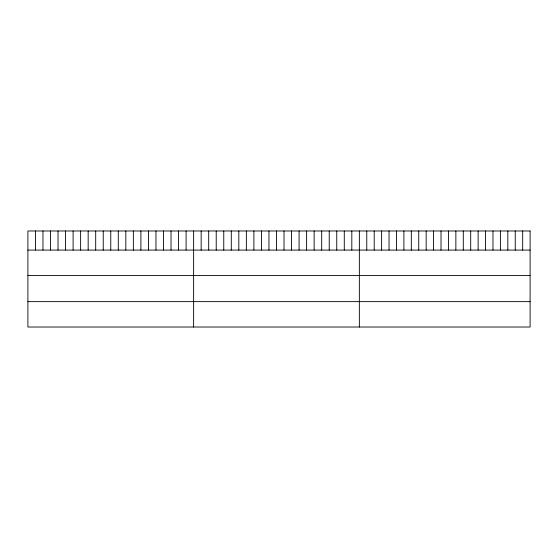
<?xml version="1.0" encoding="UTF-8"?>
<svg xmlns="http://www.w3.org/2000/svg" width="558" height="558" viewBox="0 0 558 558"><rect width="100%" height="100%" fill="white"/><g stroke="black" fill="none" stroke-linecap="round" stroke-linejoin="round"><path stroke-width="0.84" d="M27.9 250.082L530.1 250.082M27.9 275.471L530.1 275.471M27.9 301.634L530.1 301.634M522.679 230.977L522.679 250.082M515.25 230.977L515.25 250.082M507.829 230.977L507.829 250.082M500.407 230.977L500.407 250.082M492.979 230.977L492.979 250.082M485.558 230.977L485.558 250.082M478.136 230.977L478.136 250.082M470.708 230.977L470.708 250.082M463.286 230.977L463.286 250.082M455.865 230.977L455.865 250.082M448.437 230.977L448.437 250.082M441.015 230.977L441.015 250.082M433.587 230.977L433.587 250.082M426.166 230.977L426.166 250.082M418.744 230.977L418.744 250.082M411.316 230.977L411.316 250.082M403.894 230.977L403.894 250.082M396.473 230.977L396.473 250.082M389.045 230.977L389.045 250.082M381.623 230.977L381.623 250.082M374.202 230.977L374.202 250.082M366.773 230.977L366.773 250.082M359.352 230.977L359.352 327.023M351.819 230.977L351.819 250.082M344.286 230.977L344.286 250.082M336.753 230.977L336.753 250.082M329.22 230.977L329.22 250.082M321.687 230.977L321.687 250.082M314.154 230.977L314.154 250.082M306.621 230.977L306.621 250.082M299.088 230.977L299.088 250.082M291.555 230.977L291.555 250.082M284.022 230.977L284.022 250.082M276.489 230.977L276.489 250.082M268.956 230.977L268.956 250.082M261.423 230.977L261.423 250.082M253.89 230.977L253.89 250.082M246.357 230.977L246.357 250.082M238.824 230.977L238.824 250.082M231.291 230.977L231.291 250.082M223.758 230.977L223.758 250.082M216.225 230.977L216.225 250.082M208.692 230.977L208.692 250.082M201.159 230.977L201.159 250.082M193.626 230.977L193.626 327.023M186.093 230.977L186.093 250.082M178.56 230.977L178.56 250.082M171.027 230.977L171.027 250.082M163.494 230.977L163.494 250.082M155.961 230.977L155.961 250.082M148.428 230.977L148.428 250.082M140.895 230.977L140.895 250.082M133.362 230.977L133.362 250.082M125.829 230.977L125.829 250.082M118.296 230.977L118.296 250.082M110.763 230.977L110.763 250.082M103.23 230.977L103.23 250.082M95.697 230.977L95.697 250.082M88.164 230.977L88.164 250.082M80.631 230.977L80.631 250.082M73.098 230.977L73.098 250.082M65.565 230.977L65.565 250.082M58.032 230.977L58.032 250.082M50.499 230.977L50.499 250.082M42.966 230.977L42.966 250.082M35.433 230.977L35.433 250.082M530.1 230.977L27.9 230.977L27.9 327.023L530.1 327.023L530.1 230.977"/></g></svg>
